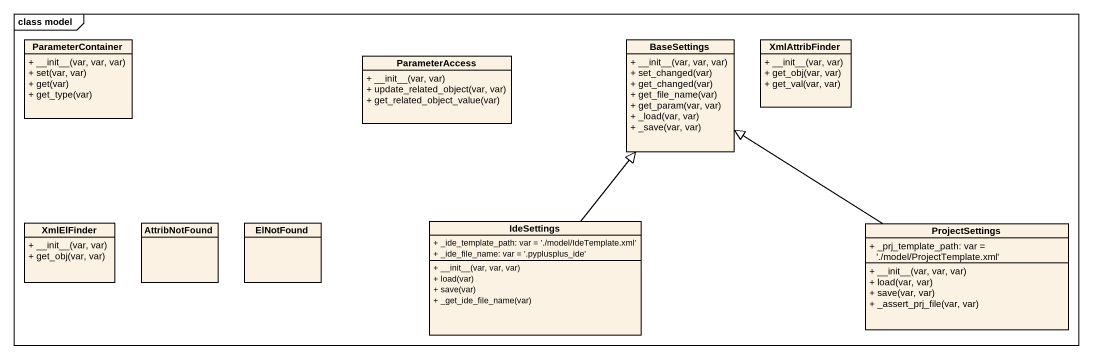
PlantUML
@startuml
mainframe class model
hide circle
hide empty members
skinparam classAttributeIconSize 0
class ParameterContainer {
  + ~__init~__(var, var, var)
  + set(var, var)
  + get(var)
  + get_type(var)
}
class BaseSettings {
  + ~__init~__(var, var, var)
  + set_changed(var)
  + get_changed(var)
  + get_file_name(var)
  + get_param(var, var)
  + _load(var, var)
  + _save(var, var)
}
class XmlAttribFinder {
  + ~__init~__(var, var)
  + get_obj(var, var)
  + get_val(var, var)
}
class ParameterAccess {
  + ~__init~__(var, var)
  + update_related_object(var, var)
  + get_related_object_value(var)
}
class XmlElFinder {
  + ~__init~__(var, var)
  + get_obj(var, var)
}
class AttribNotFound
class ElNotFound
class IdeSettings {
  + _ide_template_path: var = './model/IdeTemplate.xml'
  + _ide_file_name: var = '.pyplusplus_ide'
  + ~__init~__(var, var, var)
  + load(var)
  + save(var)
  + _get_ide_file_name(var)
}
class ProjectSettings {
  + _prj_template_path: var = './model/ProjectTemplate.xml'
  + ~__init~__(var, var, var)
  + load(var, var)
  + save(var, var)
  + _assert_prj_file(var, var)
}
IdeSettings -up-|> BaseSettings
ProjectSettings -up-|> BaseSettings
@enduml
